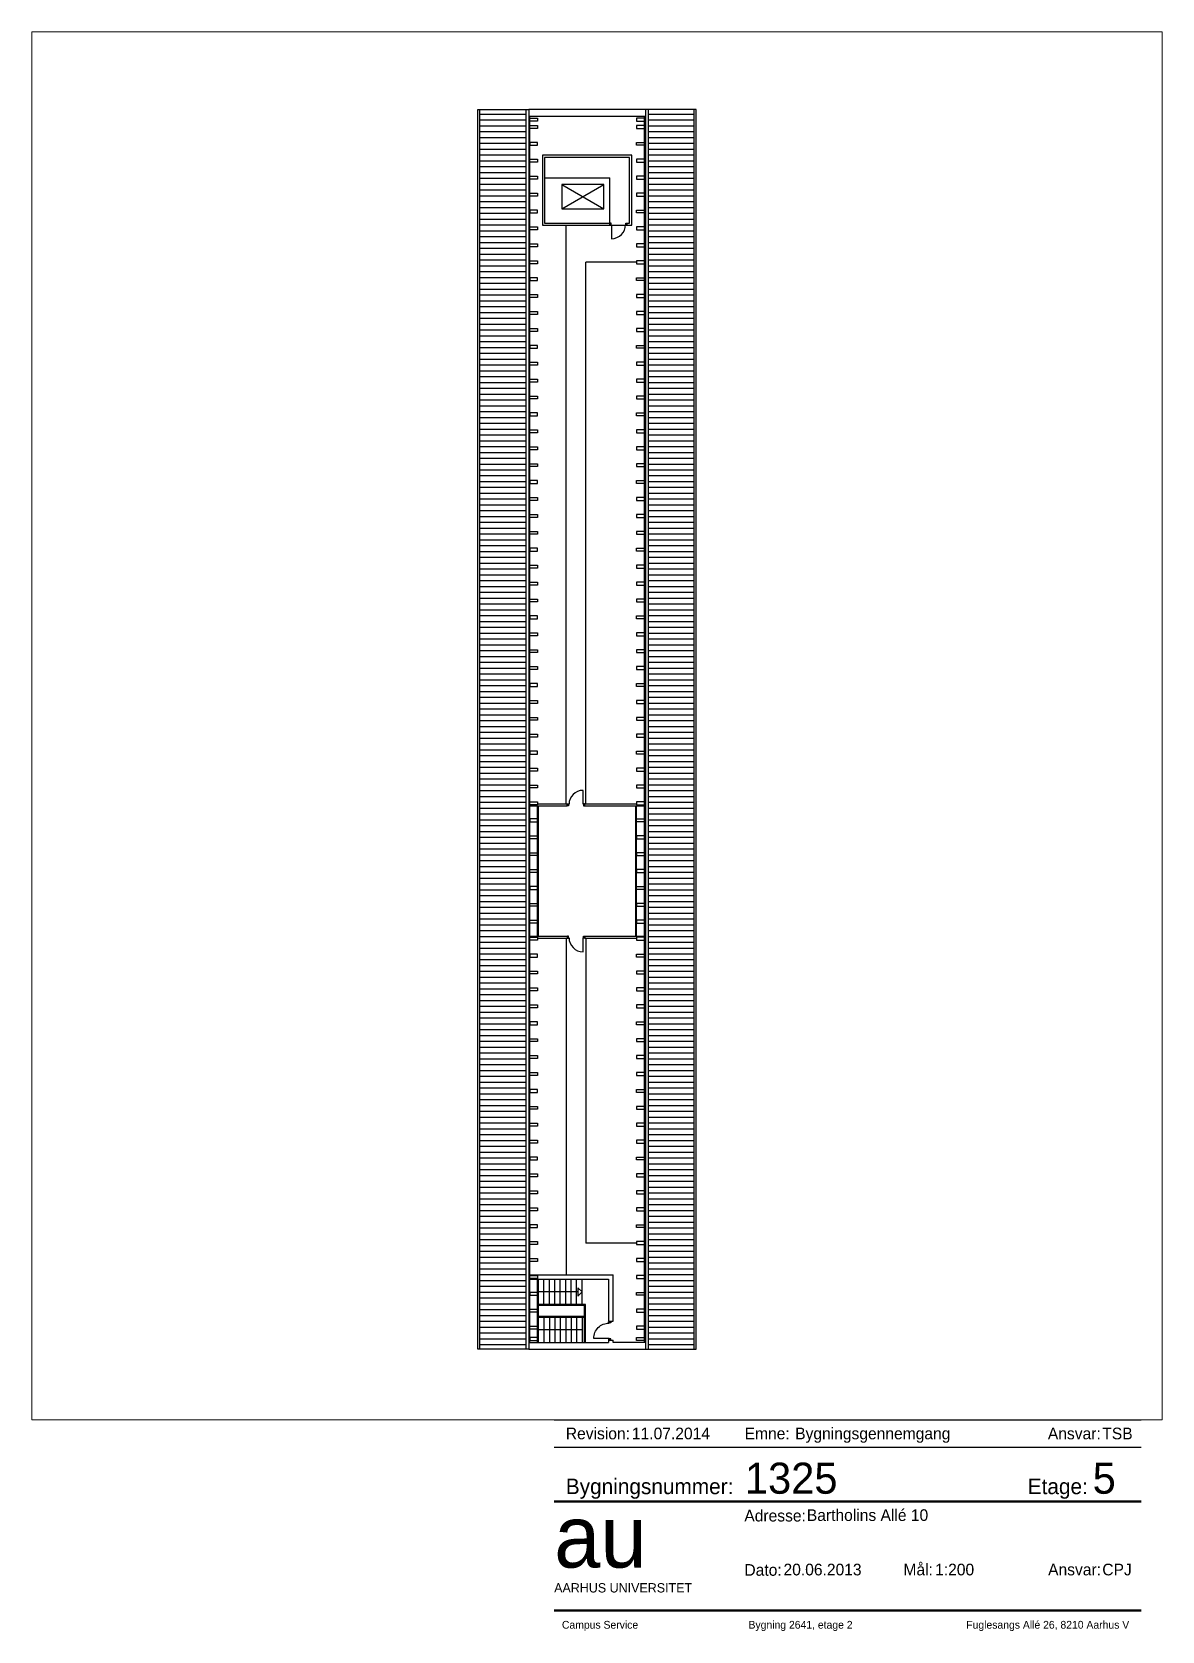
# Paper-space layout 'A3_pdf_stående' of a CAD drawing. Header units: millimetres. Extents: x 0 to 291, y 2 to 414.
# The model-space entities are those that its viewports show. They can reach past a viewport. Long polylines and large blocks are cut down to what shows.
import ezdxf

# ---------------------------------------------------------------- set-up
doc = ezdxf.new("R2010")
doc.units = ezdxf.units.MM
doc.header["$LTSCALE"] = 100
doc.linetypes.add('HIDDEN', pattern=[5, 4, -1])
for name, color, linetype in [('A21----', 7, 'Continuous'), ('a22--l-', 1, 'Continuous'), ('A22--U-', 3, 'Continuous'), ('A24----', 1, 'Continuous'), ('A27----', 1, 'Continuous'), ('A27--S-', 8, 'Continuous'), ('A321---', 1, 'Continuous'), ('A37----', 2, 'Continuous'), ('A66----', 12, 'Continuous'), ('A99--A-', 31, 'Continuous')]:
    doc.layers.add(name, color=color, linetype=linetype)
doc.layers.add('tegningsopsætning', color=7, linetype='Continuous', lineweight=50)
doc.styles.add('ISO', font='ISO')
doc.styles.add('tegningshoved str 3', font='', dxfattribs={"height": 3})
doc.styles.add('tegningshoved str 8', font='', dxfattribs={"height": 8})
doc.styles.get('tegningshoved str 3').set_extended_font_data('AU Passata')
doc.styles.get('tegningshoved str 8').set_extended_font_data('AU Passata')
pattern_1 = [(0, (-139555606.8, 257308952.46), (0, 300), [])]

# ---------------------------------------------------------------- blocks, each defined once
blk = doc.blocks.new('Tegningshoved')
at = {"layer": 'tegningsopsætning'}
for points in [[(0, 28), (151, 28)], [(0, 0), (151, 0)]]:
    blk.add_lwpolyline(points, dxfattribs=at)
at = {"layer": 'tegningsopsætning', "attachment_point": 1}
for s, width, insert, char_height in [('{\\fAU Passata|b0|i0|c0|p34;Bygningsnummer:}', 14.039, (3, 33.89), 4), ('{\\fAU Passata|b0|i0|c0|p34;Etage:}', 14.039, (121.82, 33.89), 4), ('{\\fAU Passata|b0|i0|c0|p34;Adresse:}', 14.039, (48.92, 25.86), 3), ('{\\fAU Passata|b0|i0|c0|p34;Mål:}', 14.039, (89.85, 12), 3), ('{\\fAU Passata|b0|i0|c0|p34;Dato:}', 14.039, (48.94, 11.9), 3), ('{\\fAU Passata|b0|i0|c0|p34;Ansvar:}', 14.039, (127.06, 12), 3), ('{\\fAU Passata|b0|i0|c0|p34;AARHUS UNIVERSITET}', 76.8942, (0, 7), 2.4)]:
    blk.add_mtext_dynamic_manual_height_columns(s, width=width, gutter_width=1250, heights=[0], dxfattribs=dict(at, insert=insert, char_height=char_height))
at = {"layer": 'tegningsopsætning', "attachment_point": 1, "style": 'ISO'}
for s, width, heights, insert, char_height in [('{\\fAU Peto|b0|i0|c0|p82;au}', 20.8914, [10], (0, 27), 16), ('{\\fAU Passata Light|b0|i0|c0|p34;Campus Service^I^I^I^IBygning 2641, etage 2^I^I^I^IFuglesangs Allé 26, 8210 Aarhus V}', 148.2946, [0], (2, -2.71), 2)]:
    blk.add_mtext_dynamic_manual_height_columns(s, width=width, gutter_width=1250, heights=heights, dxfattribs=dict(at, insert=insert, char_height=char_height))
blk = doc.blocks.new('aml. tegningshoved blok')
blk.add_blockref('Tegningshoved', (-156.36, 7.8))
at = {"layer": 'tegningsopsætning'}
for tag, p, height, style in [('XXXX', (-107.28, 37.8), 8, 'tegningshoved str 8'), ('X', (-17.84, 37.8), 8, 'tegningshoved str 8'), ('XXX', (-91.36, 30.8), 3, 'tegningshoved str 3'), ('XX.XX.2012', (-97.36, 16.8), 3, 'tegningshoved str 3'), ('1:XXX', (-58.36, 16.8), 3, 'tegningshoved str 3'), ('XXX', (-15.36, 16.8), 3, 'tegningshoved str 3')]:
    blk.add_attdef(tag, p, '', height=height, dxfattribs=dict(at, style=style))
blk = doc.blocks.new('Rev. blok')
for points in [[(-151, 11), (0, 11)], [(-151, 4), (0, 4)]]:
    blk.add_lwpolyline(points)
at = {"char_height": 3, "attachment_point": 1, "style": 'tegningshoved str 3'}
for s, insert in [('Revision:', (-148, 9)), ('Emne:', (-102, 9)), ('Ansvar:', (-24, 9))]:
    blk.add_mtext_dynamic_manual_height_columns(s, width=7, gutter_width=15, heights=[0], dxfattribs=dict(at, insert=insert))
at = {"style": 'tegningshoved str 3'}
for tag, p in [('XX.XX.2012', (-131, 6)), ('XXX', (-89, 6)), ('XXX', (-10, 6))]:
    blk.add_attdef(tag, p, '', height=3, dxfattribs=at)
blk = doc.blocks.new('PIL')
for p, q in [((0, 0), (-212, -212)), ((0, 0), (212, -212)), ((-212, -212), (212, -212))]:
    blk.add_line(p, q)
blk = doc.blocks.new('D97H')
for points in [[(-950, 110), (-900, 110), (-900, 0), (-950, 0)], [(-20, 0), (-20, 110), (-70, 110), (-70, 0)]]:
    blk.add_lwpolyline(points, close=True)
blk.add_lwpolyline([(-90, 30), (-90, -760, -0.414214), (-880, 30)], format="xyb")
blk = doc.blocks.new('D90H')
for points in [[(-880, 0), (-830, 0), (-830, 110), (-880, 110)], [(-20, 110), (-20, 0), (-70, 0), (-70, 110)]]:
    blk.add_lwpolyline(points, close=True)
blk.add_lwpolyline([(-810, 28, 0.414214), (-90, -692), (-90, 28)], format="xyb")
blk = doc.blocks.new('D90V')
for points in [[(20, 0), (70, 0), (70, 110), (20, 110)], [(830, 110), (880, 110), (880, 0), (830, 0)]]:
    blk.add_lwpolyline(points, close=True)
blk.add_lwpolyline([(90, 28), (90, -692, 0.414214), (810, 28)], format="xyb")

msp = doc.modelspace()

# ---------------------------------------------------------------- hatches: boundary and pattern name
at = {"layer": 'A27--S-', "linetype": 'Continuous'}
h = msp.add_hatch(dxfattribs=at)
h.set_pattern_fill('_USER', color=256, scale=300, style=0, pattern_type=0)
h.set_pattern_definition(pattern_1)
h.paths.add_polyline_path([(-138869332, 257807607), (-138871697, 257807607), (-138871697, 257871387), (-138869332, 257871387)])
h = msp.add_hatch(dxfattribs=at)
h.set_pattern_fill('_USER', color=256, scale=300, style=0, pattern_type=0)
h.set_pattern_definition(pattern_1)
h.paths.add_polyline_path([(-138863032, 257807607), (-138860667, 257807607), (-138860667, 257871387), (-138863032, 257871387)])

# ---------------------------------------------------------------- linework, layer by layer
at = {"layer": 'A21----'}
for p, q in [((-138863182, 257871387), (-138869182, 257871387)), ((-138863182, 257871037), (-138869182, 257871037)), ((-138865077, 257809047), (-138864847, 257809047)), ((-138869182, 257807957), (-138865077, 257807957)), ((-138869182, 257807607), (-138863182, 257807607)), ((-138865077, 257808077), (-138865077, 257807957)), ((-138865077, 257808077), (-138864847, 257808077)), ((-138864847, 257807957), (-138864847, 257808077)), ((-138863182, 257807957), (-138864847, 257807957))]:
    msp.add_line(p, q, dxfattribs=at)
at = {"layer": 'a22--l-'}
for p, q in [((-138868732, 257828862), (-138868732, 257835562)), ((-138868682, 257828862), (-138868682, 257835562)), ((-138863682, 257828862), (-138863682, 257835562)), ((-138863632, 257828862), (-138863632, 257835562)), ((-138868732, 257807957), (-138868732, 257811207)), ((-138868682, 257807957), (-138868682, 257811207))]:
    msp.add_line(p, q, dxfattribs=at)
for points in [[(-138863232, 257835767), (-138863632, 257835767), (-138863632, 257835617), (-138863232, 257835617)], [(-138863232, 257834747), (-138863632, 257834747), (-138863632, 257834897), (-138863232, 257834897)]]:
    msp.add_lwpolyline(points, close=True, dxfattribs=at)
at = {"layer": 'A22--U-'}
for p, q in [((-138868482, 257869037), (-138868482, 257865437)), ((-138863882, 257869037), (-138868482, 257869037)), ((-138868372, 257868927), (-138868372, 257865547)), ((-138863992, 257868927), (-138868372, 257868927)), ((-138863992, 257865547), (-138863992, 257868927)), ((-138863882, 257865437), (-138863882, 257869037)), ((-138868482, 257865437), (-138865012, 257865437)), ((-138868372, 257865547), (-138865012, 257865547)), ((-138865012, 257865437), (-138865012, 257865547)), ((-138864112, 257865547), (-138863992, 257865547)), ((-138864112, 257865437), (-138864112, 257865547)), ((-138864112, 257865437), (-138863882, 257865437)), ((-138869132, 257835562), (-138867202, 257835562)), ((-138868732, 257835672), (-138867202, 257835672)), ((-138867202, 257835562), (-138867202, 257835672)), ((-138866302, 257835562), (-138866302, 257835672)), ((-138866302, 257835672), (-138863632, 257835672)), ((-138866302, 257835562), (-138863232, 257835562)), ((-138869132, 257828862), (-138867202, 257828862)), ((-138867202, 257828862), (-138867202, 257828752)), ((-138866302, 257828862), (-138863232, 257828862)), ((-138866302, 257828862), (-138866302, 257828752)), ((-138868732, 257828752), (-138867202, 257828752)), ((-138866302, 257828752), (-138863632, 257828752)), ((-138869132, 257811437), (-138864847, 257811437)), ((-138869132, 257811207), (-138865077, 257811207)), ((-138865077, 257811207), (-138865077, 257809047)), ((-138864847, 257809047), (-138864847, 257811437))]:
    msp.add_line(p, q, dxfattribs=at)
at = {"layer": 'A24----'}
for p, q in [((-138868402, 257809907), (-138868402, 257811207)), ((-138868122, 257809907), (-138868122, 257811207)), ((-138867842, 257809907), (-138867842, 257811207)), ((-138867562, 257809907), (-138867562, 257811207)), ((-138867282, 257809907), (-138867282, 257811207)), ((-138867002, 257809907), (-138867002, 257811207)), ((-138866722, 257809907), (-138866722, 257811207)), ((-138866442, 257809907), (-138866442, 257811207)), ((-138866654, 257810557), (-138868662, 257810557)), ((-138868662, 257809307), (-138866307, 257809307)), ((-138868662, 257809257), (-138866307, 257809257)), ((-138868402, 257809257), (-138868402, 257807957)), ((-138868122, 257809257), (-138868122, 257807957)), ((-138867842, 257809257), (-138867842, 257807957)), ((-138867562, 257809257), (-138867562, 257807957)), ((-138867282, 257809257), (-138867282, 257807957)), ((-138867002, 257809257), (-138867002, 257807957)), ((-138866722, 257809257), (-138866722, 257807957)), ((-138866442, 257809257), (-138866442, 257807957)), ((-138866442, 257808607), (-138868662, 257808607))]:
    msp.add_line(p, q, dxfattribs=at)
for points in [[(-138866257, 257807957), (-138866257, 257809907), (-138868662, 257809907)], [(-138866307, 257807957), (-138866307, 257809857), (-138868662, 257809857)]]:
    msp.add_lwpolyline(points, dxfattribs=at)
at = {"layer": 'A27----'}
for points in [[(-138869182, 257807607), (-138871797, 257807607), (-138871797, 257871387), (-138869182, 257871387)], [(-138869332, 257807607), (-138871697, 257807607), (-138871697, 257871387), (-138869332, 257871387)], [(-138860567, 257871387), (-138863182, 257871387), (-138863182, 257807607), (-138860567, 257807607)], [(-138863032, 257807607), (-138860667, 257807607), (-138860667, 257871387), (-138863032, 257871387)]]:
    msp.add_lwpolyline(points, close=True, dxfattribs=at)
at = {"layer": 'A37----'}
for p, q in [((-138869132, 257807957), (-138869132, 257871037)), ((-138863232, 257807957), (-138863232, 257871037)), ((-138868372, 257867882), (-138865012, 257867882)), ((-138865012, 257865547), (-138865012, 257867882)), ((-138867262, 257835672), (-138867262, 257865437)), ((-138866242, 257835672), (-138866242, 257863532)), ((-138863632, 257863532), (-138866242, 257863532)), ((-138867262, 257828752), (-138867262, 257811437)), ((-138866242, 257828752), (-138866242, 257813072)), ((-138863632, 257813072), (-138866242, 257813072))]:
    msp.add_line(p, q, dxfattribs=at)
for points in [[(-138869132, 257870937), (-138868732, 257870937), (-138868732, 257870787), (-138869132, 257870787)], [(-138863232, 257870937), (-138863632, 257870937), (-138863632, 257870787), (-138863232, 257870787)], [(-138869132, 257870567), (-138868732, 257870567), (-138868732, 257870417), (-138869132, 257870417)], [(-138863232, 257870567), (-138863632, 257870567), (-138863632, 257870417), (-138863232, 257870417)], [(-138869132, 257869547), (-138868732, 257869547), (-138868732, 257869697), (-138869132, 257869697)], [(-138863232, 257869547), (-138863632, 257869547), (-138863632, 257869697), (-138863232, 257869697)], [(-138869132, 257868827), (-138868732, 257868827), (-138868732, 257868677), (-138869132, 257868677)], [(-138863232, 257868827), (-138863632, 257868827), (-138863632, 257868677), (-138863232, 257868677)], [(-138869132, 257867957), (-138868732, 257867957), (-138868732, 257867807), (-138869132, 257867807)], [(-138863232, 257867957), (-138863632, 257867957), (-138863632, 257867807), (-138863232, 257867807)], [(-138869132, 257867087), (-138868732, 257867087), (-138868732, 257866937), (-138869132, 257866937)], [(-138863232, 257867087), (-138863632, 257867087), (-138863632, 257866937), (-138863232, 257866937)], [(-138869132, 257866067), (-138868732, 257866067), (-138868732, 257866217), (-138869132, 257866217)], [(-138863232, 257866067), (-138863632, 257866067), (-138863632, 257866217), (-138863232, 257866217)], [(-138869132, 257865347), (-138868732, 257865347), (-138868732, 257865197), (-138869132, 257865197)], [(-138863232, 257865347), (-138863632, 257865347), (-138863632, 257865197), (-138863232, 257865197)], [(-138869132, 257864477), (-138868732, 257864477), (-138868732, 257864327), (-138869132, 257864327)], [(-138863232, 257864477), (-138863632, 257864477), (-138863632, 257864327), (-138863232, 257864327)], [(-138869132, 257863607), (-138868732, 257863607), (-138868732, 257863457), (-138869132, 257863457)], [(-138863232, 257863607), (-138863632, 257863607), (-138863632, 257863457), (-138863232, 257863457)], [(-138869132, 257862587), (-138868732, 257862587), (-138868732, 257862737), (-138869132, 257862737)], [(-138863232, 257862587), (-138863632, 257862587), (-138863632, 257862737), (-138863232, 257862737)], [(-138869132, 257861867), (-138868732, 257861867), (-138868732, 257861717), (-138869132, 257861717)], [(-138863232, 257861867), (-138863632, 257861867), (-138863632, 257861717), (-138863232, 257861717)], [(-138869132, 257860997), (-138868732, 257860997), (-138868732, 257860847), (-138869132, 257860847)], [(-138863232, 257860997), (-138863632, 257860997), (-138863632, 257860847), (-138863232, 257860847)], [(-138869132, 257860127), (-138868732, 257860127), (-138868732, 257859977), (-138869132, 257859977)], [(-138863232, 257860127), (-138863632, 257860127), (-138863632, 257859977), (-138863232, 257859977)], [(-138869132, 257859107), (-138868732, 257859107), (-138868732, 257859257), (-138869132, 257859257)], [(-138863232, 257859107), (-138863632, 257859107), (-138863632, 257859257), (-138863232, 257859257)], [(-138869132, 257858387), (-138868732, 257858387), (-138868732, 257858237), (-138869132, 257858237)], [(-138863232, 257858387), (-138863632, 257858387), (-138863632, 257858237), (-138863232, 257858237)], [(-138869132, 257857517), (-138868732, 257857517), (-138868732, 257857367), (-138869132, 257857367)], [(-138863232, 257857517), (-138863632, 257857517), (-138863632, 257857367), (-138863232, 257857367)], [(-138869132, 257856647), (-138868732, 257856647), (-138868732, 257856497), (-138869132, 257856497)], [(-138863232, 257856647), (-138863632, 257856647), (-138863632, 257856497), (-138863232, 257856497)], [(-138869132, 257855627), (-138868732, 257855627), (-138868732, 257855777), (-138869132, 257855777)], [(-138863232, 257855627), (-138863632, 257855627), (-138863632, 257855777), (-138863232, 257855777)], [(-138869132, 257854907), (-138868732, 257854907), (-138868732, 257854757), (-138869132, 257854757)], [(-138863232, 257854907), (-138863632, 257854907), (-138863632, 257854757), (-138863232, 257854757)], [(-138869132, 257854037), (-138868732, 257854037), (-138868732, 257853887), (-138869132, 257853887)], [(-138863232, 257854037), (-138863632, 257854037), (-138863632, 257853887), (-138863232, 257853887)], [(-138869132, 257853167), (-138868732, 257853167), (-138868732, 257853017), (-138869132, 257853017)], [(-138863232, 257853167), (-138863632, 257853167), (-138863632, 257853017), (-138863232, 257853017)], [(-138869132, 257852147), (-138868732, 257852147), (-138868732, 257852297), (-138869132, 257852297)], [(-138863232, 257852147), (-138863632, 257852147), (-138863632, 257852297), (-138863232, 257852297)], [(-138869132, 257851427), (-138868732, 257851427), (-138868732, 257851277), (-138869132, 257851277)], [(-138863232, 257851427), (-138863632, 257851427), (-138863632, 257851277), (-138863232, 257851277)], [(-138869132, 257850557), (-138868732, 257850557), (-138868732, 257850407), (-138869132, 257850407)], [(-138863232, 257850557), (-138863632, 257850557), (-138863632, 257850407), (-138863232, 257850407)], [(-138869132, 257849687), (-138868732, 257849687), (-138868732, 257849537), (-138869132, 257849537)], [(-138863232, 257849687), (-138863632, 257849687), (-138863632, 257849537), (-138863232, 257849537)], [(-138869132, 257848667), (-138868732, 257848667), (-138868732, 257848817), (-138869132, 257848817)], [(-138863232, 257848667), (-138863632, 257848667), (-138863632, 257848817), (-138863232, 257848817)], [(-138869132, 257847947), (-138868732, 257847947), (-138868732, 257847797), (-138869132, 257847797)], [(-138863232, 257847947), (-138863632, 257847947), (-138863632, 257847797), (-138863232, 257847797)], [(-138869132, 257847077), (-138868732, 257847077), (-138868732, 257846927), (-138869132, 257846927)], [(-138863232, 257847077), (-138863632, 257847077), (-138863632, 257846927), (-138863232, 257846927)], [(-138869132, 257846207), (-138868732, 257846207), (-138868732, 257846057), (-138869132, 257846057)], [(-138863232, 257846207), (-138863632, 257846207), (-138863632, 257846057), (-138863232, 257846057)], [(-138869132, 257845187), (-138868732, 257845187), (-138868732, 257845337), (-138869132, 257845337)], [(-138863232, 257845187), (-138863632, 257845187), (-138863632, 257845337), (-138863232, 257845337)], [(-138869132, 257844467), (-138868732, 257844467), (-138868732, 257844317), (-138869132, 257844317)], [(-138863232, 257844467), (-138863632, 257844467), (-138863632, 257844317), (-138863232, 257844317)], [(-138869132, 257843597), (-138868732, 257843597), (-138868732, 257843447), (-138869132, 257843447)], [(-138863232, 257843597), (-138863632, 257843597), (-138863632, 257843447), (-138863232, 257843447)], [(-138869132, 257842727), (-138868732, 257842727), (-138868732, 257842577), (-138869132, 257842577)], [(-138863232, 257842727), (-138863632, 257842727), (-138863632, 257842577), (-138863232, 257842577)], [(-138869132, 257841707), (-138868732, 257841707), (-138868732, 257841857), (-138869132, 257841857)], [(-138863232, 257841707), (-138863632, 257841707), (-138863632, 257841857), (-138863232, 257841857)], [(-138869132, 257840987), (-138868732, 257840987), (-138868732, 257840837), (-138869132, 257840837)], [(-138863232, 257840987), (-138863632, 257840987), (-138863632, 257840837), (-138863232, 257840837)], [(-138869132, 257840117), (-138868732, 257840117), (-138868732, 257839967), (-138869132, 257839967)], [(-138863232, 257840117), (-138863632, 257840117), (-138863632, 257839967), (-138863232, 257839967)], [(-138869132, 257839247), (-138868732, 257839247), (-138868732, 257839097), (-138869132, 257839097)], [(-138863232, 257839247), (-138863632, 257839247), (-138863632, 257839097), (-138863232, 257839097)], [(-138869132, 257838227), (-138868732, 257838227), (-138868732, 257838377), (-138869132, 257838377)], [(-138863232, 257838227), (-138863632, 257838227), (-138863632, 257838377), (-138863232, 257838377)], [(-138869132, 257837507), (-138868732, 257837507), (-138868732, 257837357), (-138869132, 257837357)], [(-138863232, 257837507), (-138863632, 257837507), (-138863632, 257837357), (-138863232, 257837357)], [(-138869132, 257836637), (-138868732, 257836637), (-138868732, 257836487), (-138869132, 257836487)], [(-138863232, 257836637), (-138863632, 257836637), (-138863632, 257836487), (-138863232, 257836487)], [(-138869132, 257835767), (-138868732, 257835767), (-138868732, 257835617), (-138869132, 257835617)], [(-138869132, 257834747), (-138868732, 257834747), (-138868732, 257834897), (-138869132, 257834897)], [(-138869132, 257834027), (-138868732, 257834027), (-138868732, 257833877), (-138869132, 257833877)], [(-138863232, 257834027), (-138863632, 257834027), (-138863632, 257833877), (-138863232, 257833877)], [(-138869132, 257833157), (-138868732, 257833157), (-138868732, 257833007), (-138869132, 257833007)], [(-138863232, 257833157), (-138863632, 257833157), (-138863632, 257833007), (-138863232, 257833007)], [(-138869132, 257832287), (-138868732, 257832287), (-138868732, 257832137), (-138869132, 257832137)], [(-138863232, 257832287), (-138863632, 257832287), (-138863632, 257832137), (-138863232, 257832137)], [(-138869132, 257831267), (-138868732, 257831267), (-138868732, 257831417), (-138869132, 257831417)], [(-138863232, 257831267), (-138863632, 257831267), (-138863632, 257831417), (-138863232, 257831417)], [(-138869132, 257830547), (-138868732, 257830547), (-138868732, 257830397), (-138869132, 257830397)], [(-138863232, 257830547), (-138863632, 257830547), (-138863632, 257830397), (-138863232, 257830397)], [(-138869132, 257829677), (-138868732, 257829677), (-138868732, 257829527), (-138869132, 257829527)], [(-138863232, 257829677), (-138863632, 257829677), (-138863632, 257829527), (-138863232, 257829527)], [(-138869132, 257828807), (-138868732, 257828807), (-138868732, 257828657), (-138869132, 257828657)], [(-138863232, 257828807), (-138863632, 257828807), (-138863632, 257828657), (-138863232, 257828657)], [(-138869132, 257827787), (-138868732, 257827787), (-138868732, 257827937), (-138869132, 257827937)], [(-138863232, 257827787), (-138863632, 257827787), (-138863632, 257827937), (-138863232, 257827937)], [(-138869132, 257827067), (-138868732, 257827067), (-138868732, 257826917), (-138869132, 257826917)], [(-138863232, 257827067), (-138863632, 257827067), (-138863632, 257826917), (-138863232, 257826917)], [(-138869132, 257826197), (-138868732, 257826197), (-138868732, 257826047), (-138869132, 257826047)], [(-138863232, 257826197), (-138863632, 257826197), (-138863632, 257826047), (-138863232, 257826047)], [(-138869132, 257825327), (-138868732, 257825327), (-138868732, 257825177), (-138869132, 257825177)], [(-138863232, 257825327), (-138863632, 257825327), (-138863632, 257825177), (-138863232, 257825177)], [(-138869132, 257824307), (-138868732, 257824307), (-138868732, 257824457), (-138869132, 257824457)], [(-138863232, 257824307), (-138863632, 257824307), (-138863632, 257824457), (-138863232, 257824457)], [(-138869132, 257823587), (-138868732, 257823587), (-138868732, 257823437), (-138869132, 257823437)], [(-138863232, 257823587), (-138863632, 257823587), (-138863632, 257823437), (-138863232, 257823437)], [(-138869132, 257822717), (-138868732, 257822717), (-138868732, 257822567), (-138869132, 257822567)], [(-138863232, 257822717), (-138863632, 257822717), (-138863632, 257822567), (-138863232, 257822567)], [(-138869132, 257821847), (-138868732, 257821847), (-138868732, 257821697), (-138869132, 257821697)], [(-138863232, 257821847), (-138863632, 257821847), (-138863632, 257821697), (-138863232, 257821697)], [(-138869132, 257820827), (-138868732, 257820827), (-138868732, 257820977), (-138869132, 257820977)], [(-138863232, 257820827), (-138863632, 257820827), (-138863632, 257820977), (-138863232, 257820977)], [(-138869132, 257820107), (-138868732, 257820107), (-138868732, 257819957), (-138869132, 257819957)], [(-138863232, 257820107), (-138863632, 257820107), (-138863632, 257819957), (-138863232, 257819957)], [(-138869132, 257819237), (-138868732, 257819237), (-138868732, 257819087), (-138869132, 257819087)], [(-138863232, 257819237), (-138863632, 257819237), (-138863632, 257819087), (-138863232, 257819087)], [(-138869132, 257818367), (-138868732, 257818367), (-138868732, 257818217), (-138869132, 257818217)], [(-138863232, 257818367), (-138863632, 257818367), (-138863632, 257818217), (-138863232, 257818217)], [(-138869132, 257817347), (-138868732, 257817347), (-138868732, 257817497), (-138869132, 257817497)], [(-138863232, 257817347), (-138863632, 257817347), (-138863632, 257817497), (-138863232, 257817497)], [(-138869132, 257816627), (-138868732, 257816627), (-138868732, 257816477), (-138869132, 257816477)], [(-138863232, 257816627), (-138863632, 257816627), (-138863632, 257816477), (-138863232, 257816477)], [(-138869132, 257815757), (-138868732, 257815757), (-138868732, 257815607), (-138869132, 257815607)], [(-138863232, 257815757), (-138863632, 257815757), (-138863632, 257815607), (-138863232, 257815607)], [(-138869132, 257814887), (-138868732, 257814887), (-138868732, 257814737), (-138869132, 257814737)], [(-138863232, 257814887), (-138863632, 257814887), (-138863632, 257814737), (-138863232, 257814737)], [(-138869132, 257813867), (-138868732, 257813867), (-138868732, 257814017), (-138869132, 257814017)], [(-138863232, 257813867), (-138863632, 257813867), (-138863632, 257814017), (-138863232, 257814017)], [(-138869132, 257813147), (-138868732, 257813147), (-138868732, 257812997), (-138869132, 257812997)], [(-138863232, 257813147), (-138863632, 257813147), (-138863632, 257812997), (-138863232, 257812997)], [(-138869132, 257812277), (-138868732, 257812277), (-138868732, 257812127), (-138869132, 257812127)], [(-138863232, 257812277), (-138863632, 257812277), (-138863632, 257812127), (-138863232, 257812127)], [(-138869132, 257811407), (-138868732, 257811407), (-138868732, 257811257), (-138869132, 257811257)], [(-138863232, 257811407), (-138863632, 257811407), (-138863632, 257811257), (-138863232, 257811257)], [(-138869132, 257810387), (-138868732, 257810387), (-138868732, 257810537), (-138869132, 257810537)], [(-138863232, 257810387), (-138863632, 257810387), (-138863632, 257810537), (-138863232, 257810537)], [(-138869132, 257809667), (-138868732, 257809667), (-138868732, 257809517), (-138869132, 257809517)], [(-138863232, 257809667), (-138863632, 257809667), (-138863632, 257809517), (-138863232, 257809517)], [(-138869132, 257808797), (-138868732, 257808797), (-138868732, 257808647), (-138869132, 257808647)], [(-138863232, 257808797), (-138863632, 257808797), (-138863632, 257808647), (-138863232, 257808647)], [(-138869132, 257808057), (-138868732, 257808057), (-138868732, 257808207), (-138869132, 257808207)], [(-138863232, 257808057), (-138863632, 257808057), (-138863632, 257808207), (-138863232, 257808207)]]:
    msp.add_lwpolyline(points, close=True, dxfattribs=at)
at = {"layer": 'A66----', "linetype": 'HIDDEN'}
for p, q in [((-138867477, 257867527), (-138867477, 257867527)), ((-138867477, 257866277), (-138865327, 257867527)), ((-138867477, 257867527), (-138865327, 257866277)), ((-138865327, 257867527), (-138867477, 257867527)), ((-138867477, 257867527), (-138867477, 257866277)), ((-138865327, 257866277), (-138865327, 257867527)), ((-138867477, 257866277), (-138865327, 257866277))]:
    msp.add_line(p, q, dxfattribs=at)
at = {"layer": 'A99--A-'}
msp.add_lwpolyline([(-138863882, 257865437), (-138863882, 257869037), (-138868482, 257869037), (-138868482, 257865437)], close=True, dxfattribs=at)

# ---------------------------------------------------------------- block references
at = {"layer": 'A24----', "rotation": 270}
msp.add_blockref('PIL', (-138866442, 257810557), dxfattribs=at)
at = {"layer": 'A321---'}
for name, p in [('D90V', (-138865012, 257865437)), ('D90H', (-138866302, 257828752))]:
    msp.add_blockref(name, p, dxfattribs=at)
for name, p, rotation in [('D90V', (-138866302, 257835672), 180), ('D97H', (-138865077, 257808077), 270)]:
    msp.add_blockref(name, p, dxfattribs=dict(at, rotation=rotation))

psp = doc.layouts.new('A3_pdf_stående')

# ---------------------------------------------------------------- block references
ref = psp.add_blockref('Rev. blok', (285.32, 45.8))
ref.add_attrib('XXX', 'TSB', (275.32, 51.8), dxfattribs={"height": 3, "style": 'tegningshoved str 3'})
ref.add_attrib('XXX', 'Bygningsgennemgang', (196.32, 51.8), dxfattribs={"height": 3, "style": 'tegningshoved str 3'})
ref.add_attrib('XX.XX.2012', '11.07.2014', (154.32, 51.8), dxfattribs={"height": 3, "style": 'tegningshoved str 3'})
ref = psp.add_blockref('aml. tegningshoved blok', (290.68, 0))
ref.add_attrib('XXXX', '1325', (183.4, 37.8), dxfattribs={"layer": 'tegningsopsætning', "height": 8, "style": 'tegningshoved str 8'})
ref.add_attrib('X', '5', (272.84, 37.8), dxfattribs={"layer": 'tegningsopsætning', "height": 8, "style": 'tegningshoved str 8'})
ref.add_attrib('XXX', 'Bartholins Allé 10', (199.32, 30.8), dxfattribs={"layer": 'tegningsopsætning', "height": 3, "style": 'tegningshoved str 3'})
ref.add_attrib('XX.XX.2012', '20.06.2013', (193.32, 16.8), dxfattribs={"layer": 'tegningsopsætning', "height": 3, "style": 'tegningshoved str 3'})
ref.add_attrib('1:XXX', '1:200', (232.32, 16.8), dxfattribs={"layer": 'tegningsopsætning', "height": 3, "style": 'tegningshoved str 3'})
ref.add_attrib('XXX', 'CPJ', (275.32, 16.8), dxfattribs={"layer": 'tegningsopsætning', "height": 3, "style": 'tegningshoved str 3'})

# ---------------------------------------------------------------- viewports
at = {"layer": 'Defpoints'}
psp.add_viewport(center=(145.34, 235.3), size=(290.68, 357.009), view_center_point=(-138865672.11, 257839676.77), view_height=71401.726, dxfattribs=at)

doc.saveas('drawing.dxf')
